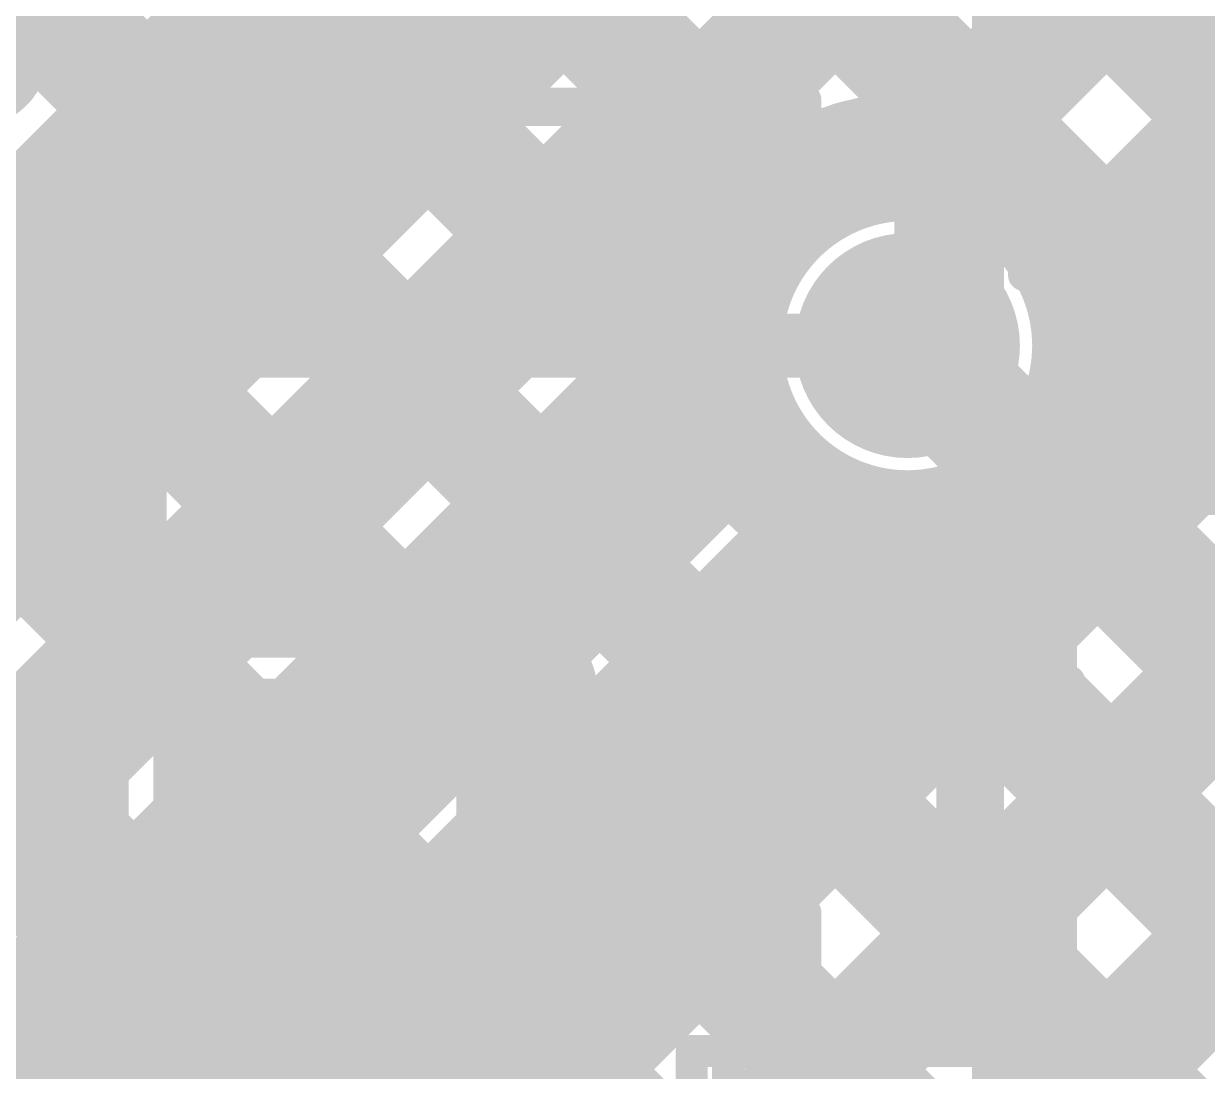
# Model space of a CAD drawing. Header units: millimetres. Extents: x 13 to 259, y -2 to 326.
# Drawn here: x 127.712 to 131.412, y 93.756 to 97.032 of the extents above; entities that cross this region are included whole.
import ezdxf

# ---------------------------------------------------------------- set-up
doc = ezdxf.new("R2010")
doc.units = ezdxf.units.MM
for name, color, linetype in [('BottomLayer', 5, 'Continuous'), ('BottomSolder', 6, 'Continuous'), ('ConnectLayer', 7, 'Continuous'), ('DrillDrawing', 1, 'Continuous'), ('Mechanical14', 56, 'Continuous'), ('Mechanical8', 56, 'Continuous'), ('MidLayer1', 16, 'Continuous'), ('MidLayer2', 76, 'Continuous'), ('MidLayer3', 90, 'Continuous'), ('MidLayer4', 156, 'Continuous'), ('MidLayer5', 130, 'Continuous'), ('MidLayer6', 216, 'Continuous'), ('MultiLayer', 9, 'Continuous'), ('TopLayer', 1, 'Continuous'), ('TopOverlay', 2, 'Continuous'), ('TopSolder', 216, 'Continuous')]:
    doc.layers.add(name, color=color, linetype=linetype)

# ---------------------------------------------------------------- blocks, each defined once
blk = doc.blocks.new('SAMTEC_ASP_127797_01_185')
at = {"layer": 'Mechanical14', "const_width": 0.1}
for points in [[(5.3848, -4.4196), (4.7752, -4.4196)], [(5.3848, -4.5606), (5.3848, -4.4196)], [(6.6548, -4.4196), (6.0452, -4.4196)], [(6.0452, -4.5606), (6.0452, -4.4196)], [(6.6548, -4.5606), (6.6548, -4.4196)], [(7.9248, -4.4196), (7.3152, -4.4196)], [(7.3152, -4.5606), (7.3152, -4.4196)], [(7.9248, -4.5606), (7.9248, -4.4196)], [(5.4991, -4.5606), (5.3848, -4.5606)], [(5.4991, -4.9162), (5.4991, -4.5606)], [(6.0452, -4.5606), (5.9309, -4.5606)], [(5.9309, -4.9162), (5.9309, -4.5606)], [(6.7691, -4.5606), (6.6548, -4.5606)], [(6.7691, -4.9162), (6.7691, -4.5606)], [(7.3152, -4.5606), (7.2009, -4.5606)], [(7.2009, -4.9162), (7.2009, -4.5606)], [(8.0391, -4.5606), (7.9248, -4.5606)], [(8.0391, -4.9162), (8.0391, -4.5606)], [(8.5852, -4.5606), (8.4709, -4.5606)], [(8.4709, -4.9162), (8.4709, -4.5606)], [(5.4991, -4.6736), (4.6609, -4.6736)], [(6.7691, -4.6736), (5.9309, -4.6736)], [(8.0391, -4.6736), (7.2009, -4.6736)], [(9.3091, -4.6736), (8.4709, -4.6736)], [(5.9309, -4.9162), (5.4991, -4.9162)], [(7.2009, -4.9162), (6.7691, -4.9162)], [(8.4709, -4.9162), (8.0391, -4.9162)], [(5.4991, -5.5994), (5.4991, -5.2438)], [(5.9309, -5.2438), (5.4991, -5.2438)], [(5.9309, -5.5994), (5.9309, -5.2438)], [(6.7691, -5.5994), (6.7691, -5.2438)], [(7.2009, -5.2438), (6.7691, -5.2438)], [(7.2009, -5.5994), (7.2009, -5.2438)], [(8.0391, -5.5994), (8.0391, -5.2438)], [(8.4709, -5.2438), (8.0391, -5.2438)], [(8.4709, -5.5994), (8.4709, -5.2438)], [(5.4991, -5.4864), (4.6609, -5.4864)], [(5.4991, -5.4864), (4.6609, -5.4864)], [(6.7691, -5.4864), (5.9309, -5.4864)], [(6.7691, -5.4864), (5.9309, -5.4864)], [(8.0391, -5.4864), (7.2009, -5.4864)], [(8.0391, -5.4864), (7.2009, -5.4864)], [(9.3091, -5.4864), (8.4709, -5.4864)], [(9.3091, -5.4864), (8.4709, -5.4864)], [(5.3848, -5.7404), (5.3848, -5.5994)], [(5.4991, -5.5994), (5.3848, -5.5994)], [(6.0452, -5.5994), (5.9309, -5.5994)], [(6.0452, -5.7404), (6.0452, -5.5994)], [(6.6548, -5.7404), (6.6548, -5.5994)], [(6.7691, -5.5994), (6.6548, -5.5994)], [(7.3152, -5.5994), (7.2009, -5.5994)], [(7.3152, -5.7404), (7.3152, -5.5994)], [(7.9248, -5.7404), (7.9248, -5.5994)], [(8.0391, -5.5994), (7.9248, -5.5994)], [(8.5852, -5.5994), (8.4709, -5.5994)], [(5.3848, -5.7404), (4.7752, -5.7404)], [(5.3848, -5.7404), (4.7752, -5.7404)], [(6.6548, -5.7404), (6.0452, -5.7404)], [(6.6548, -5.7404), (6.0452, -5.7404)], [(7.9248, -5.7404), (7.3152, -5.7404)], [(7.9248, -5.7404), (7.3152, -5.7404)], [(5.3594, -6.1722), (4.8006, -6.1722)], [(5.3594, -6.1722), (4.8006, -6.1722)], [(7.8994, -6.1722), (7.3406, -6.1722)], [(7.8994, -6.1722), (7.3406, -6.1722)], [(5.6134, -7.0866), (5.6134, -6.4262)], [(5.6134, -7.0866), (5.6134, -6.4262)], [(7.0866, -7.0866), (7.0866, -6.4262)], [(7.0866, -7.0866), (7.0866, -6.4262)], [(8.1534, -7.0866), (8.1534, -6.4262)], [(8.1534, -7.0866), (8.1534, -6.4262)], [(6.8326, -7.3406), (5.8674, -7.3406)], [(6.8326, -7.3406), (5.8674, -7.3406)], [(9.3726, -7.3406), (8.4074, -7.3406)], [(9.3726, -7.3406), (8.4074, -7.3406)]]:
    blk.add_lwpolyline(points, dxfattribs=at)
at = {"layer": 'Mechanical14', "const_width": 0.05}
for points in [[(5.3598, -4.4196, 1), (5.4098, -4.4196, 1)], [(5.3598, -4.4196, 1), (5.4098, -4.4196, 1)], [(6.0202, -4.4196, 1), (6.0702, -4.4196, 1)], [(6.0202, -4.4196, 1), (6.0702, -4.4196, 1)], [(6.6298, -4.4196, 1), (6.6798, -4.4196, 1)], [(6.6298, -4.4196, 1), (6.6798, -4.4196, 1)], [(7.2902, -4.4196, 1), (7.3402, -4.4196, 1)], [(7.2902, -4.4196, 1), (7.3402, -4.4196, 1)], [(7.8998, -4.4196, 1), (7.9498, -4.4196, 1)], [(7.8998, -4.4196, 1), (7.9498, -4.4196, 1)], [(5.3598, -4.5606, 1), (5.4098, -4.5606, 1)], [(5.3598, -4.5606, 1), (5.4098, -4.5606, 1)], [(5.4741, -4.5606, 1), (5.5241, -4.5606, 1)], [(5.4741, -4.5606, 1), (5.5241, -4.5606, 1)], [(5.9059, -4.5606, 1), (5.9559, -4.5606, 1)], [(5.9059, -4.5606, 1), (5.9559, -4.5606, 1)], [(6.0202, -4.5606, 1), (6.0702, -4.5606, 1)], [(6.0202, -4.5606, 1), (6.0702, -4.5606, 1)], [(6.6298, -4.5606, 1), (6.6798, -4.5606, 1)], [(6.6298, -4.5606, 1), (6.6798, -4.5606, 1)], [(6.7441, -4.5606, 1), (6.7941, -4.5606, 1)], [(6.7441, -4.5606, 1), (6.7941, -4.5606, 1)], [(7.1759, -4.5606, 1), (7.2259, -4.5606, 1)], [(7.1759, -4.5606, 1), (7.2259, -4.5606, 1)], [(7.2902, -4.5606, 1), (7.3402, -4.5606, 1)], [(7.2902, -4.5606, 1), (7.3402, -4.5606, 1)], [(7.8998, -4.5606, 1), (7.9498, -4.5606, 1)], [(7.8998, -4.5606, 1), (7.9498, -4.5606, 1)], [(8.0141, -4.5606, 1), (8.0641, -4.5606, 1)], [(8.0141, -4.5606, 1), (8.0641, -4.5606, 1)], [(8.4459, -4.5606, 1), (8.4959, -4.5606, 1)], [(8.4459, -4.5606, 1), (8.4959, -4.5606, 1)], [(5.4741, -4.6736, 1), (5.5241, -4.6736, 1)], [(5.9059, -4.6736, 1), (5.9559, -4.6736, 1)], [(6.7441, -4.6736, 1), (6.7941, -4.6736, 1)], [(7.1759, -4.6736, 1), (7.2259, -4.6736, 1)], [(8.0141, -4.6736, 1), (8.0641, -4.6736, 1)], [(8.4459, -4.6736, 1), (8.4959, -4.6736, 1)], [(5.4741, -4.9162, 1), (5.5241, -4.9162, 1)], [(5.4741, -4.9162, 1), (5.5241, -4.9162, 1)], [(5.9059, -4.9162, 1), (5.9559, -4.9162, 1)], [(5.9059, -4.9162, 1), (5.9559, -4.9162, 1)], [(6.7441, -4.9162, 1), (6.7941, -4.9162, 1)], [(6.7441, -4.9162, 1), (6.7941, -4.9162, 1)], [(7.1759, -4.9162, 1), (7.2259, -4.9162, 1)], [(7.1759, -4.9162, 1), (7.2259, -4.9162, 1)], [(8.0141, -4.9162, 1), (8.0641, -4.9162, 1)], [(8.0141, -4.9162, 1), (8.0641, -4.9162, 1)], [(8.4459, -4.9162, 1), (8.4959, -4.9162, 1)], [(8.4459, -4.9162, 1), (8.4959, -4.9162, 1)], [(5.4741, -5.2438, 1), (5.5241, -5.2438, 1)], [(5.4741, -5.2438, 1), (5.5241, -5.2438, 1)], [(5.9059, -5.2438, 1), (5.9559, -5.2438, 1)], [(5.9059, -5.2438, 1), (5.9559, -5.2438, 1)], [(6.7441, -5.2438, 1), (6.7941, -5.2438, 1)], [(6.7441, -5.2438, 1), (6.7941, -5.2438, 1)], [(7.1759, -5.2438, 1), (7.2259, -5.2438, 1)], [(7.1759, -5.2438, 1), (7.2259, -5.2438, 1)], [(8.0141, -5.2438, 1), (8.0641, -5.2438, 1)], [(8.0141, -5.2438, 1), (8.0641, -5.2438, 1)], [(8.4459, -5.2438, 1), (8.4959, -5.2438, 1)], [(8.4459, -5.2438, 1), (8.4959, -5.2438, 1)], [(5.4741, -5.4864, 1), (5.5241, -5.4864, 1)], [(5.4741, -5.4864, 1), (5.5241, -5.4864, 1)], [(5.9059, -5.4864, 1), (5.9559, -5.4864, 1)], [(5.9059, -5.4864, 1), (5.9559, -5.4864, 1)], [(6.7441, -5.4864, 1), (6.7941, -5.4864, 1)], [(6.7441, -5.4864, 1), (6.7941, -5.4864, 1)], [(7.1759, -5.4864, 1), (7.2259, -5.4864, 1)], [(7.1759, -5.4864, 1), (7.2259, -5.4864, 1)], [(8.0141, -5.4864, 1), (8.0641, -5.4864, 1)], [(8.0141, -5.4864, 1), (8.0641, -5.4864, 1)], [(8.4459, -5.4864, 1), (8.4959, -5.4864, 1)], [(8.4459, -5.4864, 1), (8.4959, -5.4864, 1)], [(5.3598, -5.5994, 1), (5.4098, -5.5994, 1)], [(5.3598, -5.5994, 1), (5.4098, -5.5994, 1)], [(5.4741, -5.5994, 1), (5.5241, -5.5994, 1)], [(5.4741, -5.5994, 1), (5.5241, -5.5994, 1)], [(5.9059, -5.5994, 1), (5.9559, -5.5994, 1)], [(5.9059, -5.5994, 1), (5.9559, -5.5994, 1)], [(6.0202, -5.5994, 1), (6.0702, -5.5994, 1)], [(6.0202, -5.5994, 1), (6.0702, -5.5994, 1)], [(6.6298, -5.5994, 1), (6.6798, -5.5994, 1)], [(6.6298, -5.5994, 1), (6.6798, -5.5994, 1)], [(6.7441, -5.5994, 1), (6.7941, -5.5994, 1)], [(6.7441, -5.5994, 1), (6.7941, -5.5994, 1)], [(7.1759, -5.5994, 1), (7.2259, -5.5994, 1)], [(7.1759, -5.5994, 1), (7.2259, -5.5994, 1)], [(7.2902, -5.5994, 1), (7.3402, -5.5994, 1)], [(7.2902, -5.5994, 1), (7.3402, -5.5994, 1)], [(7.8998, -5.5994, 1), (7.9498, -5.5994, 1)], [(7.8998, -5.5994, 1), (7.9498, -5.5994, 1)], [(8.0141, -5.5994, 1), (8.0641, -5.5994, 1)], [(8.0141, -5.5994, 1), (8.0641, -5.5994, 1)], [(8.4459, -5.5994, 1), (8.4959, -5.5994, 1)], [(8.4459, -5.5994, 1), (8.4959, -5.5994, 1)], [(5.3598, -5.7404, 1), (5.4098, -5.7404, 1)], [(5.3598, -5.7404, 1), (5.4098, -5.7404, 1)], [(5.3598, -5.7404, 1), (5.4098, -5.7404, 1)], [(6.0202, -5.7404, 1), (6.0702, -5.7404, 1)], [(6.0202, -5.7404, 1), (6.0702, -5.7404, 1)], [(6.0202, -5.7404, 1), (6.0702, -5.7404, 1)], [(6.6298, -5.7404, 1), (6.6798, -5.7404, 1)], [(6.6298, -5.7404, 1), (6.6798, -5.7404, 1)], [(6.6298, -5.7404, 1), (6.6798, -5.7404, 1)], [(7.2902, -5.7404, 1), (7.3402, -5.7404, 1)], [(7.2902, -5.7404, 1), (7.3402, -5.7404, 1)], [(7.2902, -5.7404, 1), (7.3402, -5.7404, 1)], [(7.8998, -5.7404, 1), (7.9498, -5.7404, 1)], [(7.8998, -5.7404, 1), (7.9498, -5.7404, 1)], [(7.8998, -5.7404, 1), (7.9498, -5.7404, 1)], [(5.3344, -6.1722, 1), (5.3844, -6.1722, 1)], [(5.3344, -6.1722, 1), (5.3844, -6.1722, 1)], [(5.3344, -6.1722, 1), (5.3844, -6.1722, 1)], [(5.3344, -6.1722, 1), (5.3844, -6.1722, 1)], [(7.3156, -6.1722, 1), (7.3656, -6.1722, 1)], [(7.3156, -6.1722, 1), (7.3656, -6.1722, 1)], [(7.3156, -6.1722, 1), (7.3656, -6.1722, 1)], [(7.3156, -6.1722, 1), (7.3656, -6.1722, 1)], [(7.8744, -6.1722, 1), (7.9244, -6.1722, 1)], [(7.8744, -6.1722, 1), (7.9244, -6.1722, 1)], [(7.8744, -6.1722, 1), (7.9244, -6.1722, 1)], [(7.8744, -6.1722, 1), (7.9244, -6.1722, 1)], [(5.5884, -6.4262, 1), (5.6384, -6.4262, 1)], [(5.5884, -6.4262, 1), (5.6384, -6.4262, 1)], [(5.5884, -6.4262, 1), (5.6384, -6.4262, 1)], [(5.5884, -6.4262, 1), (5.6384, -6.4262, 1)], [(7.0616, -6.4262, 1), (7.1116, -6.4262, 1)], [(7.0616, -6.4262, 1), (7.1116, -6.4262, 1)], [(7.0616, -6.4262, 1), (7.1116, -6.4262, 1)], [(7.0616, -6.4262, 1), (7.1116, -6.4262, 1)], [(8.1284, -6.4262, 1), (8.1784, -6.4262, 1)], [(8.1284, -6.4262, 1), (8.1784, -6.4262, 1)], [(8.1284, -6.4262, 1), (8.1784, -6.4262, 1)], [(8.1284, -6.4262, 1), (8.1784, -6.4262, 1)], [(5.5884, -7.0866, 1), (5.6384, -7.0866, 1)], [(5.5884, -7.0866, 1), (5.6384, -7.0866, 1)], [(5.5884, -7.0866, 1), (5.6384, -7.0866, 1)], [(7.0616, -7.0866, 1), (7.1116, -7.0866, 1)], [(7.0616, -7.0866, 1), (7.1116, -7.0866, 1)], [(7.0616, -7.0866, 1), (7.1116, -7.0866, 1)], [(8.1284, -7.0866, 1), (8.1784, -7.0866, 1)], [(8.1284, -7.0866, 1), (8.1784, -7.0866, 1)], [(8.1284, -7.0866, 1), (8.1784, -7.0866, 1)], [(5.8424, -7.3406, 1), (5.8924, -7.3406, 1)], [(5.8424, -7.3406, 1), (5.8924, -7.3406, 1)], [(5.8424, -7.3406, 1), (5.8924, -7.3406, 1)], [(6.8076, -7.3406, 1), (6.8576, -7.3406, 1)], [(6.8076, -7.3406, 1), (6.8576, -7.3406, 1)], [(6.8076, -7.3406, 1), (6.8576, -7.3406, 1)], [(8.3824, -7.3406, 1), (8.4324, -7.3406, 1)], [(8.3824, -7.3406, 1), (8.4324, -7.3406, 1)], [(8.3824, -7.3406, 1), (8.4324, -7.3406, 1)]]:
    blk.add_lwpolyline(points, format="xyb", close=True, dxfattribs=at)
at = {"layer": 'Mechanical14', "const_width": 0.1}
for points in [[(5.3594, -6.1722, -0.414214), (5.6134, -6.4262)], [(5.3594, -6.1722, -0.414214), (5.6134, -6.4262)], [(7.0866, -6.4262, -0.414214), (7.3406, -6.1722)], [(7.0866, -6.4262, -0.414214), (7.3406, -6.1722)], [(7.8994, -6.1722, -0.414214), (8.1534, -6.4262)], [(7.8994, -6.1722, -0.414214), (8.1534, -6.4262)], [(5.8674, -7.3406, -0.414214), (5.6134, -7.0866)], [(7.0866, -7.0866, -0.414214), (6.8326, -7.3406)], [(8.4074, -7.3406, -0.414214), (8.1534, -7.0866)]]:
    blk.add_lwpolyline(points, format="xyb", dxfattribs=at)
at = {"layer": 'Mechanical8', "const_width": 0.1}
for points in [[(5.715, -4.175), (5.715, -3.175)], [(6.985, -4.175), (6.985, -3.175)], [(8.255, -4.175), (8.255, -3.175)]]:
    blk.add_lwpolyline(points, dxfattribs=at)
at = {"layer": 'Mechanical8', "const_width": 0.05}
for points in [[(5.69, -4.175, 1), (5.74, -4.175, 1)], [(6.96, -4.175, 1), (7.01, -4.175, 1)], [(8.23, -4.175, 1), (8.28, -4.175, 1)]]:
    blk.add_lwpolyline(points, format="xyb", close=True, dxfattribs=at)
at = {"layer": 'TopOverlay', "const_width": 0.2}
for points in [[(5.3594, -6.1722), (4.8006, -6.1722)], [(5.3594, -6.1722), (4.8006, -6.1722)], [(7.8994, -6.1722), (7.3406, -6.1722)], [(7.8994, -6.1722), (7.3406, -6.1722)], [(5.6134, -7.0866), (5.6134, -6.4262)], [(5.6134, -7.0866), (5.6134, -6.4262)], [(7.0866, -7.0866), (7.0866, -6.4262)], [(7.0866, -7.0866), (7.0866, -6.4262)], [(8.1534, -7.0866), (8.1534, -6.4262)], [(8.1534, -7.0866), (8.1534, -6.4262)], [(6.8326, -7.3406), (5.8674, -7.3406)], [(6.8326, -7.3406), (5.8674, -7.3406)], [(9.3726, -7.3406), (8.4074, -7.3406)], [(9.3726, -7.3406), (8.4074, -7.3406)]]:
    blk.add_lwpolyline(points, dxfattribs=at)
at = {"layer": 'TopOverlay', "const_width": 0.1}
for points in [[(5.3094, -6.1722, 1), (5.4094, -6.1722, 1)], [(5.3094, -6.1722, 1), (5.4094, -6.1722, 1)], [(5.3094, -6.1722, 1), (5.4094, -6.1722, 1)], [(5.3094, -6.1722, 1), (5.4094, -6.1722, 1)], [(7.2906, -6.1722, 1), (7.3906, -6.1722, 1)], [(7.2906, -6.1722, 1), (7.3906, -6.1722, 1)], [(7.2906, -6.1722, 1), (7.3906, -6.1722, 1)], [(7.2906, -6.1722, 1), (7.3906, -6.1722, 1)], [(7.8494, -6.1722, 1), (7.9494, -6.1722, 1)], [(7.8494, -6.1722, 1), (7.9494, -6.1722, 1)], [(7.8494, -6.1722, 1), (7.9494, -6.1722, 1)], [(7.8494, -6.1722, 1), (7.9494, -6.1722, 1)], [(5.5634, -6.4262, 1), (5.6634, -6.4262, 1)], [(5.5634, -6.4262, 1), (5.6634, -6.4262, 1)], [(5.5634, -6.4262, 1), (5.6634, -6.4262, 1)], [(5.5634, -6.4262, 1), (5.6634, -6.4262, 1)], [(7.0366, -6.4262, 1), (7.1366, -6.4262, 1)], [(7.0366, -6.4262, 1), (7.1366, -6.4262, 1)], [(7.0366, -6.4262, 1), (7.1366, -6.4262, 1)], [(7.0366, -6.4262, 1), (7.1366, -6.4262, 1)], [(8.1034, -6.4262, 1), (8.2034, -6.4262, 1)], [(8.1034, -6.4262, 1), (8.2034, -6.4262, 1)], [(8.1034, -6.4262, 1), (8.2034, -6.4262, 1)], [(8.1034, -6.4262, 1), (8.2034, -6.4262, 1)], [(5.5634, -7.0866, 1), (5.6634, -7.0866, 1)], [(5.5634, -7.0866, 1), (5.6634, -7.0866, 1)], [(5.5634, -7.0866, 1), (5.6634, -7.0866, 1)], [(7.0366, -7.0866, 1), (7.1366, -7.0866, 1)], [(7.0366, -7.0866, 1), (7.1366, -7.0866, 1)], [(7.0366, -7.0866, 1), (7.1366, -7.0866, 1)], [(8.1034, -7.0866, 1), (8.2034, -7.0866, 1)], [(8.1034, -7.0866, 1), (8.2034, -7.0866, 1)], [(8.1034, -7.0866, 1), (8.2034, -7.0866, 1)], [(5.8174, -7.3406, 1), (5.9174, -7.3406, 1)], [(5.8174, -7.3406, 1), (5.9174, -7.3406, 1)], [(5.8174, -7.3406, 1), (5.9174, -7.3406, 1)], [(6.7826, -7.3406, 1), (6.8826, -7.3406, 1)], [(6.7826, -7.3406, 1), (6.8826, -7.3406, 1)], [(6.7826, -7.3406, 1), (6.8826, -7.3406, 1)], [(8.3574, -7.3406, 1), (8.4574, -7.3406, 1)], [(8.3574, -7.3406, 1), (8.4574, -7.3406, 1)], [(8.3574, -7.3406, 1), (8.4574, -7.3406, 1)]]:
    blk.add_lwpolyline(points, format="xyb", close=True, dxfattribs=at)
at = {"layer": 'TopOverlay', "const_width": 0.2}
for points in [[(5.3594, -6.1722, -0.414214), (5.6134, -6.4262)], [(5.3594, -6.1722, -0.414214), (5.6134, -6.4262)], [(7.0866, -6.4262, -0.414214), (7.3406, -6.1722)], [(7.0866, -6.4262, -0.414214), (7.3406, -6.1722)], [(7.8994, -6.1722, -0.414214), (8.1534, -6.4262)], [(7.8994, -6.1722, -0.414214), (8.1534, -6.4262)], [(5.8674, -7.3406, -0.414214), (5.6134, -7.0866)], [(7.0866, -7.0866, -0.414214), (6.8326, -7.3406)], [(8.4074, -7.3406, -0.414214), (8.1534, -7.0866)]]:
    blk.add_lwpolyline(points, format="xyb", dxfattribs=at)

msp = doc.modelspace()

# ---------------------------------------------------------------- linework, layer by layer
at = {"layer": 'BottomLayer', "const_width": 0.25}
msp.add_lwpolyline([(130.35, 96.025, 1), (130.6, 96.025, 1)], format="xyb", close=True, dxfattribs=at)
at = {"layer": 'BottomSolder', "const_width": 0.3516}
msp.add_lwpolyline([(130.2992, 96.025, 1), (130.6508, 96.025, 1)], format="xyb", close=True, dxfattribs=at)
at = {"layer": 'ConnectLayer', "const_width": 0.4}
for points in [[(113.7423, 113.6628), (136.8298, 90.5753)], [(113.8263, 113.5788), (136.8298, 90.5753)], [(119.1489, 109.1047), (131.6365, 96.6171)], [(119.1489, 109.1047), (131.6365, 96.6171)], [(119.4472, 107.1093), (130.0871, 96.4695)], [(119.4472, 107.1093), (130.0871, 96.4695)], [(121.6384, 102.3726), (137.059, 86.952)], [(121.6384, 102.3726), (137.059, 86.952)], [(126.7, 101.5536), (131.6365, 96.6171)], [(126.5618, 96.0148), (131.7968, 101.2498)], [(126.5618, 96.0148), (131.7968, 101.2498)], [(126.7, 96.1531), (131.7968, 101.2499)], [(120.2899, 101.1755), (131.9752, 89.4902)], [(120.2899, 101.1755), (131.9752, 89.4902)], [(126.7, 100.7051), (131.3276, 96.0775)], [(127.2893, 95.8939), (131.6499, 100.2544)], [(127.2894, 95.8938), (131.6499, 100.2543)], [(127.2894, 95.8938), (131.6499, 100.2543)], [(125.6334, 100.0746), (129.9478, 95.7603)], [(125.6334, 100.0746), (129.9478, 95.7603)], [(124.8804, 99.9791), (131.7474, 93.1121)], [(124.8804, 99.9791), (131.7474, 93.1121)], [(125.2764, 92.1839), (133.0696, 99.977)], [(125.2764, 92.1839), (133.0696, 99.977)], [(126.7, 99.8565), (130.0871, 96.4695)], [(110.1135, 77.8695), (132.0626, 99.8185)], [(110.1135, 77.8695), (132.0626, 99.8185)], [(127.197, 94.953), (132.0625, 99.8185)], [(126.7, 99.008), (129.9478, 95.7603)], [(127.6213, 94.5288), (131.7995, 98.707)], [(127.6213, 94.5288), (131.7995, 98.707)], [(114.594, 82.35), (130.489, 98.245)], [(125.2764, 92.1838), (131.3376, 98.245)], [(126.5618, 96.0148), (128.792, 98.245)], [(126.6145, 98.245), (131.7474, 93.1121)], [(127.2894, 95.8938), (129.6405, 98.245)], [(127.463, 98.245), (129.9478, 95.7603)], [(128.3116, 98.245), (130.0871, 96.4695)], [(129.1601, 98.245), (131.7498, 95.6553)], [(130.0086, 98.245), (131.6365, 96.6171)], [(126.7, 98.1595), (130.0548, 94.8047)], [(127.2606, 95.9237), (129.2326, 97.8957)], [(127.2894, 95.8938), (129.2912, 97.8957)], [(130.5511, 96.6101), (131.6509, 97.7098)], [(130.5512, 96.6101), (131.6509, 97.7098)], [(130.5512, 96.6101), (131.6509, 97.7098)], [(130.5512, 96.6101), (131.6509, 97.7098)], [(126.4907, 97.5203), (131.918, 92.093)], [(127.4319, 95.5976), (129.3167, 97.4824)], [(126.7, 97.3109), (129.6305, 94.3805)], [(131.0259, 96.2363), (132.0669, 97.2773)], [(131.0259, 96.2363), (132.0669, 97.2773)], [(131.0259, 96.2363), (132.0669, 97.2773)], [(131.0259, 96.2363), (132.0669, 97.2773)], [(128.5225, 97.1856), (128.7712, 96.9368)], [(126.8907, 93.925), (129.7657, 96.8)], [(126.9594, 93.925), (129.8344, 96.8)], [(128.0982, 96.7613), (128.3469, 96.5126)], [(125.7501, 89.2634), (132.922, 96.4353)], [(125.7501, 89.2634), (132.922, 96.4353)], [(130.9936, 95.7435), (131.6591, 96.409)], [(127.674, 96.337), (127.9227, 96.0883)], [(125.2363, 96.2291), (130.6452, 90.8202)], [(112.9668, 77.3286), (131.8023, 96.1641)], [(112.9668, 77.3286), (131.8023, 96.1641)], [(117.9882, 82.35), (131.8023, 96.1642)], [(131.1387, 96.125), (132.008, 95.2557)], [(131.1387, 96.125), (131.4737, 96.125)], [(131.2801, 96.125), (132.1494, 95.2557)], [(131.4737, 96.125), (131.7553, 95.8434)], [(126.1531, 88.8179), (133.3413, 96.0061)], [(126.1531, 88.8179), (133.3413, 96.0061)], [(131.4509, 95.8128), (131.6184, 95.9803)], [(126.7803, 92.8392), (129.89, 95.9489)], [(126.7803, 92.8392), (129.89, 95.9489)], [(126.7803, 92.8392), (129.89, 95.9489)], [(128.0456, 94.1045), (129.89, 95.9489)], [(127.3514, 95.8111), (132.3631, 90.7993)], [(127.3514, 95.8111), (132.3631, 90.7993)], [(127.3514, 95.8111), (129.2062, 93.9562)], [(127.3514, 95.8111), (131.4938, 91.6687)], [(127.4084, 93.2427), (129.9407, 95.7749)], [(130.9195, 95.637), (131.9829, 94.5737)], [(130.9195, 95.637), (131.9829, 94.5737)], [(130.9195, 95.637), (131.9829, 94.5737)], [(128.7, 93.45), (130.7565, 95.5065)], [(130.2103, 95.4977), (131.6362, 94.0719)], [(130.2103, 95.4977), (131.6362, 94.0719)], [(130.2103, 95.4977), (130.479, 95.229)], [(130.2103, 95.4977), (131.6362, 94.0719)], [(130.2103, 95.4977), (131.6362, 94.0719)], [(127.2861, 92.4965), (130.2638, 95.4741)], [(127.2861, 92.4965), (130.2638, 95.4741)], [(127.2861, 92.4965), (130.2638, 95.4741)], [(127.5796, 92.79), (130.263, 95.4734)], [(128.4698, 93.6802), (130.2637, 95.4741)], [(130.2613, 95.4751), (131.4015, 94.3349)], [(129.5126, 95.3469), (131.7474, 93.1121)], [(125.7501, 89.2634), (131.652, 95.1653)], [(127.2488, 95.0651), (131.7451, 90.5688)], [(127.2488, 95.0651), (131.7451, 90.5688)], [(127.2488, 95.0651), (128.782, 93.5319)], [(127.2488, 95.0651), (131.0695, 91.2445)], [(128.4282, 92.79), (130.6873, 95.0491)], [(127.1551, 94.995), (128.7, 93.45)], [(129.0884, 94.9226), (131.2953, 92.7157)], [(126.1531, 88.8179), (132.0713, 94.7361)], [(129.2767, 92.79), (131.1115, 94.6248)], [(128.6641, 94.4984), (130.4467, 92.7157)], [(130.0509, 92.7157), (131.5598, 94.2246)], [(128.2398, 94.0741), (129.5239, 92.79)], [(127.8156, 93.6498), (128.6754, 92.79)]]:
    msp.add_lwpolyline(points, dxfattribs=at)
at = {"layer": 'ConnectLayer'}
for points, const_width in [([(128.4225, 97.1856, 1), (128.6225, 97.1856, 1)], 0.2), ([(128.6712, 96.9368, 1), (128.8712, 96.9368, 1)], 0.2), ([(129.6657, 96.8, 1), (129.8657, 96.8, 1)], 0.2), ([(129.7344, 96.8, 1), (129.9344, 96.8, 1)], 0.2), ([(127.9982, 96.7613, 1), (128.1982, 96.7613, 1)], 0.2), ([(131.065, 96.025, 1), (129.885, 96.025, 1)], 0.4), ([(131.065, 96.025, 1), (129.885, 96.025, 1)], 0.4), ([(131.065, 96.025, 1), (129.885, 96.025, 1)], 0.4), ([(130.4511, 96.6101, 1), (130.6511, 96.6101, 1)], 0.2), ([(130.4512, 96.6101, 1), (130.6512, 96.6101, 1)], 0.2), ([(130.4512, 96.6101, 1), (130.6512, 96.6101, 1)], 0.2), ([(130.4512, 96.6101, 1), (130.6512, 96.6101, 1)], 0.2), ([(128.2469, 96.5126, 1), (128.4469, 96.5126, 1)], 0.2), ([(129.9871, 96.4695, 1), (130.1871, 96.4695, 1)], 0.2), ([(129.9871, 96.4695, 1), (130.1871, 96.4695, 1)], 0.2), ([(129.9871, 96.4695, 1), (130.1871, 96.4695, 1)], 0.2), ([(129.9871, 96.4695, 1), (130.1871, 96.4695, 1)], 0.2), ([(127.574, 96.337, 1), (127.774, 96.337, 1)], 0.2), ([(130.9259, 96.2363, 1), (131.1259, 96.2363, 1)], 0.2), ([(130.9259, 96.2363, 1), (131.1259, 96.2363, 1)], 0.2), ([(130.9259, 96.2363, 1), (131.1259, 96.2363, 1)], 0.2), ([(130.9259, 96.2363, 1), (131.1259, 96.2363, 1)], 0.2), ([(131.0387, 96.125, 1), (131.2387, 96.125, 1)], 0.2), ([(131.0387, 96.125, 1), (131.2387, 96.125, 1)], 0.2), ([(131.1801, 96.125, 1), (131.3801, 96.125, 1)], 0.2), ([(131.3737, 96.125, 1), (131.5737, 96.125, 1)], 0.2), ([(131.3737, 96.125, 1), (131.5737, 96.125, 1)], 0.2), ([(127.8227, 96.0883, 1), (128.0227, 96.0883, 1)], 0.2), ([(131.2276, 96.0775, 1), (131.4276, 96.0775, 1)], 0.2), ([(129.785, 96.025, 1), (129.985, 96.025, 1)], 0.2), ([(129.785, 96.025, 1), (129.985, 96.025, 1)], 0.2), ([(129.785, 96.025, 1), (129.985, 96.025, 1)], 0.2), ([(130.965, 96.025, 1), (131.165, 96.025, 1)], 0.2), ([(130.965, 96.025, 1), (131.165, 96.025, 1)], 0.2), ([(130.965, 96.025, 1), (131.165, 96.025, 1)], 0.2), ([(130.965, 96.025, 1), (131.165, 96.025, 1)], 0.2), ([(130.965, 96.025, 1), (131.165, 96.025, 1)], 0.2), ([(129.79, 95.9489, 1), (129.99, 95.9489, 1)], 0.2), ([(129.79, 95.9489, 1), (129.99, 95.9489, 1)], 0.2), ([(129.79, 95.9489, 1), (129.99, 95.9489, 1)], 0.2), ([(129.79, 95.9489, 1), (129.99, 95.9489, 1)], 0.2), ([(131.3509, 95.8128, 1), (131.5509, 95.8128, 1)], 0.2), ([(129.8407, 95.7749, 1), (130.0407, 95.7749, 1)], 0.2), ([(129.8407, 95.7749, 1), (130.0407, 95.7749, 1)], 0.2), ([(129.8478, 95.7603, 1), (130.0478, 95.7603, 1)], 0.2), ([(129.8478, 95.7603, 1), (130.0478, 95.7603, 1)], 0.2), ([(129.8478, 95.7603, 1), (130.0478, 95.7603, 1)], 0.2), ([(129.8478, 95.7603, 1), (130.0478, 95.7603, 1)], 0.2), ([(130.8936, 95.7435, 1), (131.0936, 95.7435, 1)], 0.2), ([(130.8936, 95.7435, 1), (131.0936, 95.7435, 1)], 0.2), ([(130.8195, 95.637, 1), (131.0195, 95.637, 1)], 0.2), ([(130.8195, 95.637, 1), (131.0195, 95.637, 1)], 0.2), ([(130.8195, 95.637, 1), (131.0195, 95.637, 1)], 0.2), ([(130.1103, 95.4977, 1), (130.3103, 95.4977, 1)], 0.2), ([(130.1103, 95.4977, 1), (130.3103, 95.4977, 1)], 0.2), ([(130.1103, 95.4977, 1), (130.3103, 95.4977, 1)], 0.2), ([(130.1103, 95.4977, 1), (130.3103, 95.4977, 1)], 0.2), ([(130.1103, 95.4977, 1), (130.3103, 95.4977, 1)], 0.2), ([(130.6565, 95.5065, 1), (130.8565, 95.5065, 1)], 0.2), ([(130.6565, 95.5065, 1), (130.8565, 95.5065, 1)], 0.2), ([(130.1613, 95.4751, 1), (130.3613, 95.4751, 1)], 0.2), ([(130.1613, 95.4751, 1), (130.3613, 95.4751, 1)], 0.2), ([(130.163, 95.4734, 1), (130.363, 95.4734, 1)], 0.2), ([(130.1637, 95.4741, 1), (130.3637, 95.4741, 1)], 0.2), ([(130.1638, 95.4741, 1), (130.3638, 95.4741, 1)], 0.2), ([(130.1638, 95.4741, 1), (130.3638, 95.4741, 1)], 0.2), ([(130.1638, 95.4741, 1), (130.3638, 95.4741, 1)], 0.2), ([(129.4126, 95.3469, 1), (129.6126, 95.3469, 1)], 0.2), ([(130.379, 95.229, 1), (130.579, 95.229, 1)], 0.2), ([(130.5873, 95.0491, 1), (130.7873, 95.0491, 1)], 0.2), ([(128.9884, 94.9226, 1), (129.1884, 94.9226, 1)], 0.2), ([(129.9548, 94.8047, 1), (130.1548, 94.8047, 1)], 0.2), ([(131.0115, 94.6248, 1), (131.2115, 94.6248, 1)], 0.2), ([(127.5213, 94.5288, 1), (127.7213, 94.5288, 1)], 0.2), ([(127.5213, 94.5288, 1), (127.7213, 94.5288, 1)], 0.2), ([(128.5641, 94.4984, 1), (128.7641, 94.4984, 1)], 0.2), ([(129.5305, 94.3805, 1), (129.7305, 94.3805, 1)], 0.2), ([(131.3015, 94.3349, 1), (131.5015, 94.3349, 1)], 0.2), ([(131.3015, 94.3349, 1), (131.5015, 94.3349, 1)], 0.2), ([(131.3025, 94.3339, 1), (131.5025, 94.3339, 1)], 0.2), ([(131.4598, 94.2246, 1), (131.6598, 94.2246, 1)], 0.2), ([(127.9456, 94.1045, 1), (128.1456, 94.1045, 1)], 0.2), ([(128.1398, 94.0741, 1), (128.3398, 94.0741, 1)], 0.2), ([(129.1062, 93.9562, 1), (129.3062, 93.9562, 1)], 0.2), ([(128.3698, 93.6802, 1), (128.5698, 93.6802, 1)], 0.2), ([(127.7156, 93.6498, 1), (127.9156, 93.6498, 1)], 0.2)]:
    msp.add_lwpolyline(points, format="xyb", close=True, dxfattribs=dict(at, const_width=const_width))
at = {"layer": 'ConnectLayer', "const_width": 0.4}
for points in [[(130.7565, 95.5065, -3.636288), (131.065, 96.025)], [(131.065, 96.025, -0.124972), (130.9936, 95.7435)], [(130.2613, 95.4751, -0.192937), (129.9407, 95.7749)], [(131.6559, 94.1912, -0.137814), (131.4015, 94.3349)], [(131.6559, 94.1912, -0.137166), (131.4025, 94.3339)]]:
    msp.add_lwpolyline(points, format="xyb", dxfattribs=at)
at = {"layer": 'DrillDrawing', "const_width": 0.0508}
for points in [[(130.348, 96.152), (130.348, 96.279)], [(130.348, 96.279), (130.602, 96.279)], [(130.602, 96.152), (130.602, 96.279)], [(130.221, 95.898), (130.221, 96.152)], [(130.221, 96.152), (130.348, 96.152)], [(130.602, 96.152), (130.729, 96.152)], [(130.729, 95.898), (130.729, 96.152)], [(130.221, 95.898), (130.348, 95.898)], [(130.348, 95.771), (130.348, 95.898)], [(130.602, 95.898), (130.729, 95.898)], [(130.602, 95.771), (130.602, 95.898)], [(130.348, 95.771), (130.602, 95.771)]]:
    msp.add_lwpolyline(points, dxfattribs=at)
at = {"layer": 'DrillDrawing', "const_width": 0.0254}
for points in [[(130.3353, 96.279, 1), (130.3607, 96.279, 1)], [(130.3353, 96.279, 1), (130.3607, 96.279, 1)], [(130.5893, 96.279, 1), (130.6147, 96.279, 1)], [(130.5893, 96.279, 1), (130.6147, 96.279, 1)], [(130.2083, 96.152, 1), (130.2337, 96.152, 1)], [(130.2083, 96.152, 1), (130.2337, 96.152, 1)], [(130.3353, 96.152, 1), (130.3607, 96.152, 1)], [(130.3353, 96.152, 1), (130.3607, 96.152, 1)], [(130.5893, 96.152, 1), (130.6147, 96.152, 1)], [(130.5893, 96.152, 1), (130.6147, 96.152, 1)], [(130.7163, 96.152, 1), (130.7417, 96.152, 1)], [(130.7163, 96.152, 1), (130.7417, 96.152, 1)], [(130.2083, 95.898, 1), (130.2337, 95.898, 1)], [(130.2083, 95.898, 1), (130.2337, 95.898, 1)], [(130.3353, 95.898, 1), (130.3607, 95.898, 1)], [(130.3353, 95.898, 1), (130.3607, 95.898, 1)], [(130.5893, 95.898, 1), (130.6147, 95.898, 1)], [(130.5893, 95.898, 1), (130.6147, 95.898, 1)], [(130.7163, 95.898, 1), (130.7417, 95.898, 1)], [(130.7163, 95.898, 1), (130.7417, 95.898, 1)], [(130.3353, 95.771, 1), (130.3607, 95.771, 1)], [(130.3353, 95.771, 1), (130.3607, 95.771, 1)], [(130.5893, 95.771, 1), (130.6147, 95.771, 1)], [(130.5893, 95.771, 1), (130.6147, 95.771, 1)]]:
    msp.add_lwpolyline(points, format="xyb", close=True, dxfattribs=at)
at = {"layer": 'MidLayer1', "const_width": 0.25}
msp.add_lwpolyline([(130.35, 96.025, 1), (130.6, 96.025, 1)], format="xyb", close=True, dxfattribs=at)
at = {"layer": 'MidLayer2'}
for points, const_width in [([(127.7259, 96.9317), (127.7259, 99.8197)], 0.12), ([(128.3539, 96.9317), (128.3539, 99.8197)], 0.12), ([(129.6219, 96.9317), (129.6219, 99.8197)], 0.12), ([(128.5139, 96.7717), (129.4619, 96.7717)], 0.12), ([(123.8107, 96.025), (130.475, 96.025)], 0.2), ([(128.3369, 95.1097), (129.2849, 95.1097)], 0.12), ([(128.1769, 92.0617), (128.1769, 94.9497)], 0.12), ([(129.4449, 92.0617), (129.4449, 94.9497)], 0.12), ([(128.4969, 94.7897), (129.1249, 94.7897)], 0.12), ([(128.4969, 91.9017), (128.4969, 94.7897)], 0.12), ([(129.1249, 91.9017), (129.1249, 94.7897)], 0.12)]:
    msp.add_lwpolyline(points, dxfattribs=dict(at, const_width=const_width))
at = {"layer": 'MidLayer2', "const_width": 0.12}
for points in [[(127.7259, 96.9317, -0.414214), (127.566, 96.7717)], [(128.5139, 96.7717, -0.414214), (128.3539, 96.9317)], [(129.6219, 96.9317, -0.414214), (129.4619, 96.7717)], [(128.1769, 94.9497, -0.414214), (128.3369, 95.1097)], [(129.2849, 95.1097, -0.414214), (129.4449, 94.9497)]]:
    msp.add_lwpolyline(points, format="xyb", dxfattribs=at)
at = {"layer": 'MidLayer2'}
for points, const_width in [([(127.6959, 96.9317, 1), (127.7559, 96.9317, 1)], 0.06), ([(127.6959, 96.9317, 1), (127.7559, 96.9317, 1)], 0.06), ([(128.3239, 96.9317, 1), (128.3839, 96.9317, 1)], 0.06), ([(128.3239, 96.9317, 1), (128.3839, 96.9317, 1)], 0.06), ([(129.5919, 96.9317, 1), (129.6519, 96.9317, 1)], 0.06), ([(129.5919, 96.9317, 1), (129.6519, 96.9317, 1)], 0.06), ([(128.4839, 96.7717, 1), (128.5439, 96.7717, 1)], 0.06), ([(128.4839, 96.7717, 1), (128.5439, 96.7717, 1)], 0.06), ([(129.4319, 96.7717, 1), (129.4919, 96.7717, 1)], 0.06), ([(129.4319, 96.7717, 1), (129.4919, 96.7717, 1)], 0.06), ([(130.35, 96.025, 1), (130.6, 96.025, 1)], 0.25), ([(130.425, 96.025, 1), (130.525, 96.025, 1)], 0.1), ([(128.3069, 95.1097, 1), (128.3669, 95.1097, 1)], 0.06), ([(128.3069, 95.1097, 1), (128.3669, 95.1097, 1)], 0.06), ([(129.2549, 95.1097, 1), (129.3149, 95.1097, 1)], 0.06), ([(129.2549, 95.1097, 1), (129.3149, 95.1097, 1)], 0.06), ([(128.1469, 94.9497, 1), (128.2069, 94.9497, 1)], 0.06), ([(128.1469, 94.9497, 1), (128.2069, 94.9497, 1)], 0.06), ([(129.4149, 94.9497, 1), (129.4749, 94.9497, 1)], 0.06), ([(129.4149, 94.9497, 1), (129.4749, 94.9497, 1)], 0.06), ([(128.4669, 94.7897, 1), (128.5269, 94.7897, 1)], 0.06), ([(128.4669, 94.7897, 1), (128.5269, 94.7897, 1)], 0.06), ([(129.0949, 94.7897, 1), (129.1549, 94.7897, 1)], 0.06), ([(129.0949, 94.7897, 1), (129.1549, 94.7897, 1)], 0.06)]:
    msp.add_lwpolyline(points, format="xyb", close=True, dxfattribs=dict(at, const_width=const_width))
at = {"layer": 'MidLayer3'}
for points, const_width in [([(126.875, 96.125), (129.0608, 98.3107)], 0.15), ([(120.7, 88.3), (129.6, 97.2)], 0.12), ([(127.125, 93.525), (130.125, 96.525)], 0.12), ([(130.125, 96.525), (131.6394, 96.525)], 0.12), ([(130.475, 96.025), (131.7843, 94.7157)], 0.4)]:
    msp.add_lwpolyline(points, dxfattribs=dict(at, const_width=const_width))
for points, const_width in [([(130.095, 96.525, 1), (130.155, 96.525, 1)], 0.06), ([(130.095, 96.525, 1), (130.155, 96.525, 1)], 0.06), ([(130.35, 96.025, 1), (130.6, 96.025, 1)], 0.25), ([(130.375, 96.025, 1), (130.575, 96.025, 1)], 0.2)]:
    msp.add_lwpolyline(points, format="xyb", close=True, dxfattribs=dict(at, const_width=const_width))
at = {"layer": 'MidLayer4', "const_width": 0.12}
for points in [[(130.0251, 95.0837), (130.0251, 97.5489)], [(129.7051, 95.2437), (129.7051, 97.4164)], [(130.625, 95.3076), (131.1925, 95.875)], [(131.1925, 95.875), (131.7054, 95.875)], [(130.945, 95.175), (131.325, 95.555)], [(131.325, 95.555), (131.838, 95.555)], [(130.625, 93.9475), (130.625, 95.3076)], [(127.9801, 95.0563), (128.1675, 95.2437)], [(128.1675, 95.2437), (129.7051, 95.2437)], [(130.945, 94.08), (130.945, 95.175)], [(127.9801, 93.1875), (127.9801, 95.0563)], [(128.3, 94.9237), (129.8651, 94.9237)], [(128.3, 93.32), (128.3, 94.9237)], [(130.945, 94.08), (131.4644, 93.5607)], [(130.625, 93.9475), (131.3318, 93.2407)]]:
    msp.add_lwpolyline(points, dxfattribs=at)
at = {"layer": 'MidLayer4'}
for points, const_width in [([(130.35, 96.025, 1), (130.6, 96.025, 1)], 0.25), ([(131.1625, 95.875, 1), (131.2225, 95.875, 1)], 0.06), ([(131.1625, 95.875, 1), (131.2225, 95.875, 1)], 0.06), ([(131.295, 95.555, 1), (131.355, 95.555, 1)], 0.06), ([(131.295, 95.555, 1), (131.355, 95.555, 1)], 0.06), ([(130.595, 95.3076, 1), (130.655, 95.3076, 1)], 0.06), ([(130.595, 95.3076, 1), (130.655, 95.3076, 1)], 0.06), ([(128.1375, 95.2437, 1), (128.1975, 95.2437, 1)], 0.06), ([(128.1375, 95.2437, 1), (128.1975, 95.2437, 1)], 0.06), ([(129.6751, 95.2437, 1), (129.7351, 95.2437, 1)], 0.06), ([(129.6751, 95.2437, 1), (129.7351, 95.2437, 1)], 0.06), ([(130.915, 95.175, 1), (130.975, 95.175, 1)], 0.06), ([(130.915, 95.175, 1), (130.975, 95.175, 1)], 0.06), ([(129.9951, 95.0837, 1), (130.0551, 95.0837, 1)], 0.06), ([(129.9951, 95.0837, 1), (130.0551, 95.0837, 1)], 0.06), ([(127.9501, 95.0563, 1), (128.0101, 95.0563, 1)], 0.06), ([(127.9501, 95.0563, 1), (128.0101, 95.0563, 1)], 0.06), ([(128.27, 94.9237, 1), (128.33, 94.9237, 1)], 0.06), ([(128.27, 94.9237, 1), (128.33, 94.9237, 1)], 0.06), ([(129.8351, 94.9237, 1), (129.8951, 94.9237, 1)], 0.06), ([(129.8351, 94.9237, 1), (129.8951, 94.9237, 1)], 0.06), ([(130.915, 94.08, 1), (130.975, 94.08, 1)], 0.06), ([(130.915, 94.08, 1), (130.975, 94.08, 1)], 0.06), ([(130.595, 93.9475, 1), (130.655, 93.9475, 1)], 0.06), ([(130.595, 93.9475, 1), (130.655, 93.9475, 1)], 0.06)]:
    msp.add_lwpolyline(points, format="xyb", close=True, dxfattribs=dict(at, const_width=const_width))
at = {"layer": 'MidLayer4', "const_width": 0.12}
msp.add_lwpolyline([(130.0251, 95.0837, -0.414214), (129.8651, 94.9237)], format="xyb", dxfattribs=at)
at = {"layer": 'MidLayer5', "const_width": 0.25}
msp.add_lwpolyline([(130.35, 96.025, 1), (130.6, 96.025, 1)], format="xyb", close=True, dxfattribs=at)
at = {"layer": 'MidLayer6', "const_width": 0.25}
msp.add_lwpolyline([(130.35, 96.025, 1), (130.6, 96.025, 1)], format="xyb", close=True, dxfattribs=at)
at = {"layer": 'MultiLayer', "const_width": 0.25}
msp.add_lwpolyline([(130.35, 96.025, 1), (130.6, 96.025, 1)], format="xyb", close=True, dxfattribs=at)
at = {"layer": 'TopLayer', "const_width": 0.25}
msp.add_lwpolyline([(130.35, 96.025, 1), (130.6, 96.025, 1)], format="xyb", close=True, dxfattribs=at)
at = {"layer": 'TopSolder', "const_width": 0.3516}
msp.add_lwpolyline([(130.2992, 96.025, 1), (130.6508, 96.025, 1)], format="xyb", close=True, dxfattribs=at)

# ---------------------------------------------------------------- block references
at = {"rotation": 270}
msp.add_blockref('SAMTEC_ASP_127797_01_185', (135.4, 102.2907), dxfattribs=at)

doc.saveas('drawing.dxf')
